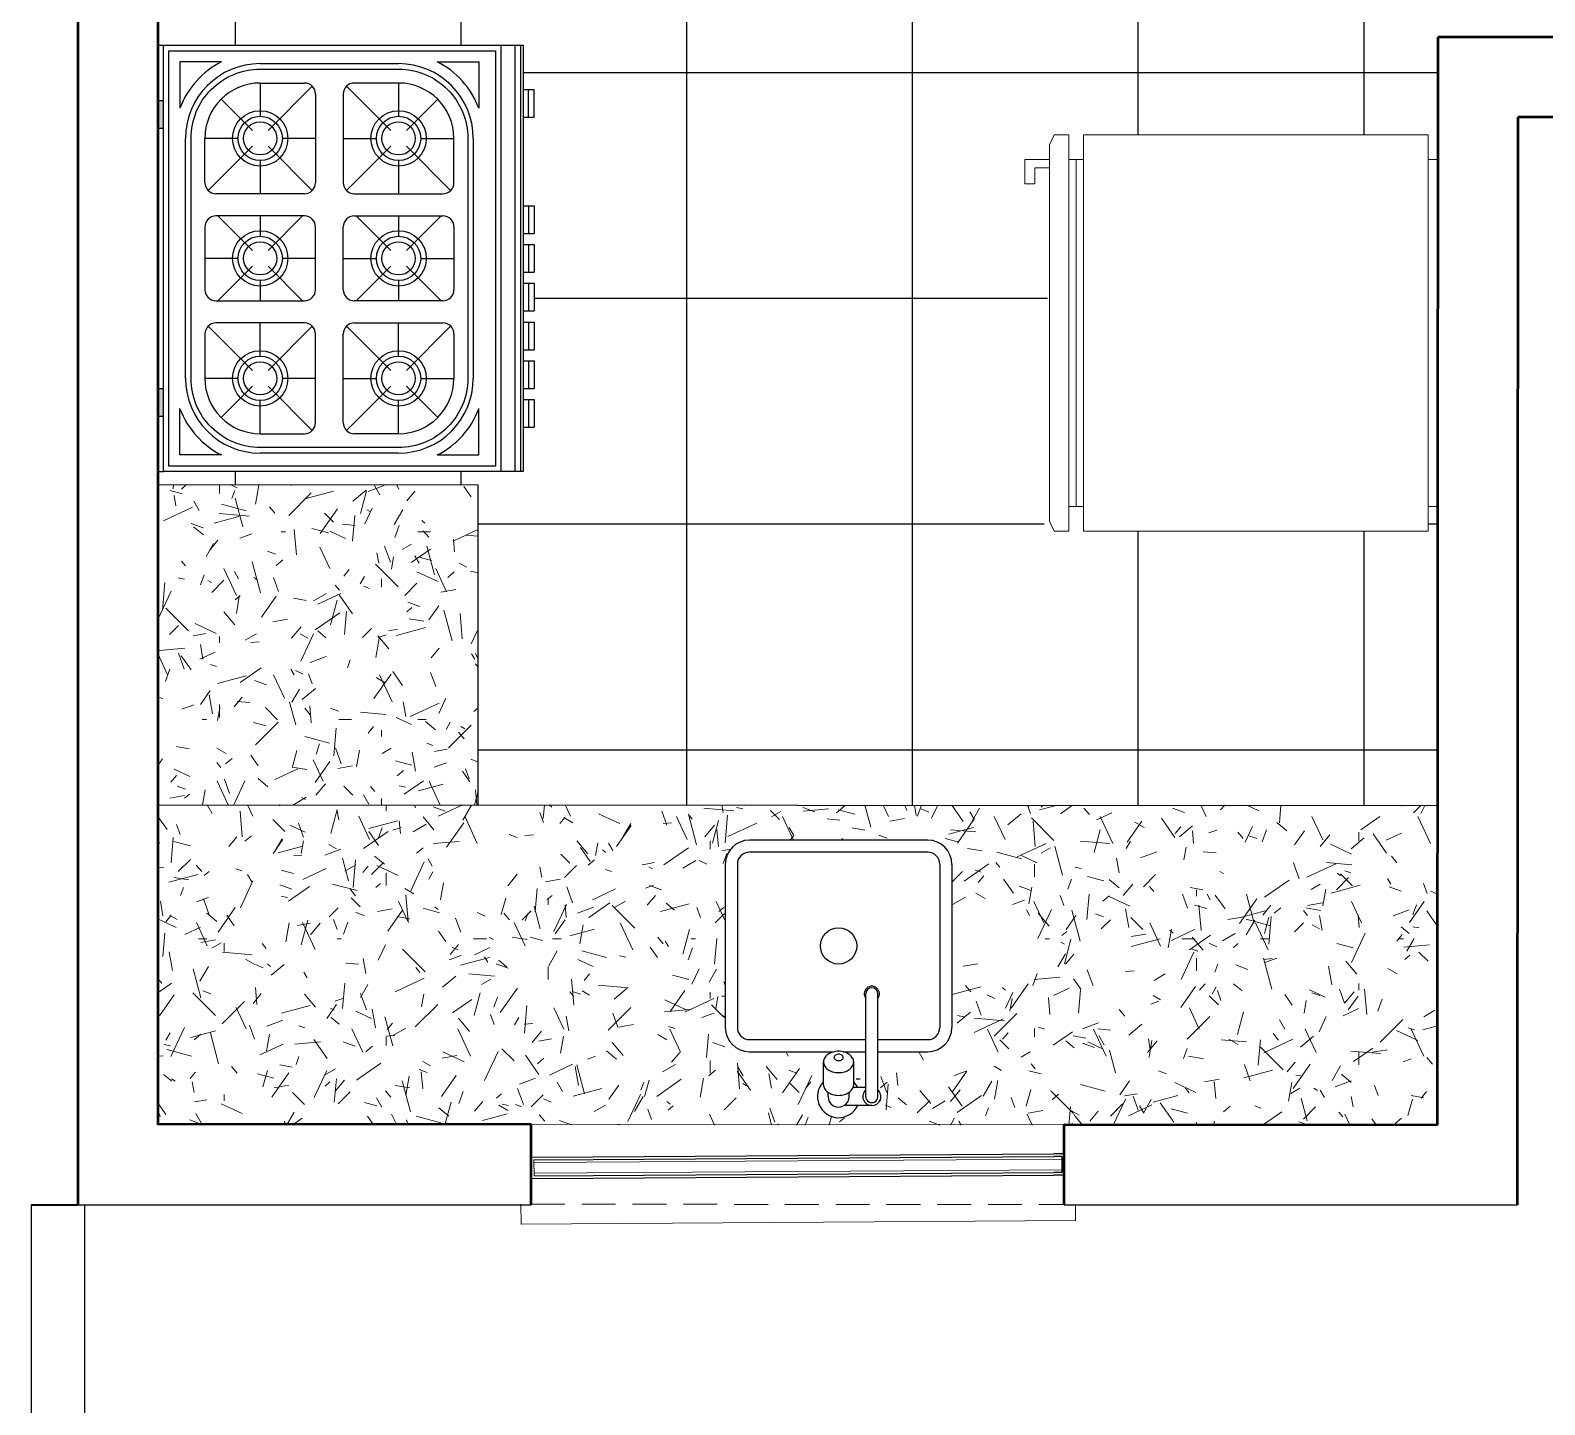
# Model space of a CAD drawing. Header units: centimetres. Extents: x -48696 to 156237, y -5617 to 29024.
# Drawn here: x -13903.2 to -13619.2, y 14265.9 to 14523.5 of the extents above; entities that cross this region are included whole.
import ezdxf

# ---------------------------------------------------------------- set-up
doc = ezdxf.new("R2010")
doc.units = ezdxf.units.CM
doc.linetypes.add('ACAD_ISO06W100', pattern=[36, 24, -3, 0, -3, 0, -3, 0, -3])
doc.linetypes.add('HIDDEN', pattern=[9.525, 6.35, -3.175])
for name, color, linetype in [('ACESSORIOS', 2, 'Continuous'), ('COZ', 3, 'Continuous'), ('COZINHA', 2, 'Continuous'), ('Hachuria - Moveis', 1, 'Continuous'), ('PAREDES', 5, 'Continuous'), ('Piso', 55, 'Continuous')]:
    doc.layers.add(name, color=color, linetype=linetype)
for name, color, linetype, lineweight in [('Corte Planta', 4, 'ACAD_ISO06W100', 40), ('Hachura', 1, 'Continuous', 9), ('Nível Fachada', 7, 'Continuous', 70), ('Parede Baixa', 5, 'Continuous', 50), ('Pilares Sub-solo', 7, 'Continuous', 70), ('Portas - Janelas', 2, 'Continuous', 20), ('Projeção Janela', 15, 'HIDDEN', 9)]:
    doc.layers.add(name, color=color, linetype=linetype, lineweight=lineweight)

# ---------------------------------------------------------------- blocks, each defined once
blk = doc.blocks.new('Pia Bancada Planta 01')
at = {"layer": 'COZ', "color": 2}
for p, q in [((0.435, 0.1875), (0.165, 0.1875)), ((0.435, 0.1675), (0.165, 0.1675)), ((0.125, 0.1475), (0.125, 0.0074)), ((0.145, 0.1475), (0.145, -0.045)), ((0.455, -0.1475), (0.455, 0.1475)), ((0.475, -0.1475), (0.475, 0.1475)), ((0.0509, 0.0175), (0.0579, 0.0175)), ((0.0705, 0.025), (0.1081, 0.025)), ((0.0359, -0.055), (0.0359, -0.0115)), ((0.0509, -0.0175), (0.0579, -0.0175)), ((0.0659, -0.045), (0.0659, -0.0241)), ((0.0705, -0.025), (0.1081, -0.025)), ((0.125, -0.0074), (0.125, -0.045)), ((0.0509, -0.045), (0.2209, -0.045)), ((0.0509, -0.065), (0.2209, -0.065)), ((0.125, -0.065), (0.125, -0.1475)), ((0.145, -0.065), (0.145, -0.1475)), ((0.435, -0.1675), (0.165, -0.1675)), ((0.435, -0.1875), (0.165, -0.1875))]:
    blk.add_line(p, q, dxfattribs=at)
blk.add_lwpolyline([(0.0705, 0.025, 0.133256), (0.0641, 0.0233, 0.106756), (0.058, 0.0177, 0.082828), (0.0543, 0.0099, 0.071352), (0.0528, 0, 0.071352), (0.0543, -0.0099, 0.082828), (0.058, -0.0177, 0.106756), (0.0641, -0.0233, 0.133256), (0.0705, -0.025, 0.133256)], format="xyb", dxfattribs=at)
for points in [[(0.1081, -0.025, 0.133256), (0.1145, -0.0233, 0.106756), (0.1206, -0.0177, 0.082828), (0.1244, -0.0099, 0.071352), (0.1258, 0, 0.071352), (0.1244, 0.0099, 0.082828), (0.1206, 0.0177, 0.106756), (0.1145, 0.0233, 0.133256), (0.1081, 0.025, 0.133256), (0.1017, 0.0233, 0.106756), (0.0956, 0.0177, 0.082828), (0.0919, 0.0099, 0.071352), (0.0904, 0, 0.071352), (0.0919, -0.0099, 0.082828), (0.0956, -0.0177, 0.106756), (0.1017, -0.0233, 0.133256)], [(0.1156, 0.0075, 0.133256), (0.1137, 0.007, 0.106756), (0.1119, 0.0053, 0.082828), (0.1107, 0.003, 0.071352), (0.1103, 0, 0.071352), (0.1107, -0.003, 0.082828), (0.1119, -0.0053, 0.106756), (0.1137, -0.007, 0.133256), (0.1156, -0.0075, 0.133256), (0.1175, -0.007, 0.106756), (0.1194, -0.0053, 0.082828), (0.1205, -0.003, 0.071352), (0.1209, 0, 0.071352), (0.1205, 0.003, 0.082828), (0.1194, 0.0053, 0.106756), (0.1175, 0.007, 0.133256)]]:
    blk.add_lwpolyline(points, format="xyb", close=True, dxfattribs=at)
blk.add_circle((0.3, 0), 0.03, dxfattribs=at)
for centre, radius, start, end in [((0.165, 0.1475), 0.04, 90, 180), ((0.435, 0.1475), 0.04, 0, 90), ((0.165, 0.1475), 0.02, 90, 180), ((0.435, 0.1475), 0.02, 0, 90), ((0.0509, 0), 0.035, 45.5847, 244.6231), ((0.0509, 0), 0.0175, 90, 204.62), ((0.0259, -0.0115), 0.01, 0, 24.62), ((0.0509, 0), 0.0175, 211.0027, 270), ((0.0509, 0), 0.035, 295.3769, 314.4153), ((0.0509, -0.055), 0.015, 41.8103, 318.1897), ((0.0509, -0.055), 0.01, 90.0002, 270.0002), ((0.2209, -0.055), 0.0125, 233.1301, 126.8699), ((0.2209, -0.055), 0.01, 270.0001, 90.0001), ((0.165, -0.1475), 0.04, 180, 270), ((0.165, -0.1475), 0.02, 180, 270), ((0.435, -0.1475), 0.04, 270, 0), ((0.435, -0.1475), 0.02, 270, 360)]:
    blk.add_arc(centre, radius, start, end, dxfattribs=at)
blk = doc.blocks.new('6-PL')
at = {"layer": 'COZINHA'}
h = blk.add_hatch(color=1, dxfattribs=at)
h.dxf.hatch_style = 1
h.paths.add_polyline_path([(-69, -3), (-69, -4), (-64, -4), (-64, -3)])
h.paths.add_polyline_path([(-17, -3), (-17, -4), (-12, -4), (-12, -3)])
at = {"layer": 'COZINHA', "color": 15}
for p, q in [((-79, -3), (-69, -3)), ((-79, -3), (-79, -4)), ((-64, -3), (-17, -3)), ((-12, -3), (-2, -3)), ((-2, -3), (-2, -4)), ((-76, -7), (-67.64, -7)), ((-76, -14.51), (-76, -7)), ((-5, -7), (-13.36, -7)), ((-5, -14.51), (-5, -7)), ((-76, -53.49), (-76, -61)), ((-5, -53.49), (-5, -61)), ((-76, -61), (-67.64, -61)), ((-5, -61), (-13.36, -61)), ((-2, -67.5), (-79, -67.5)), ((-2, -68.5), (-79, -68.5))]:
    blk.add_line(p, q, dxfattribs=at)
at = {"layer": 'COZINHA', "color": 1}
for p, q in [((-79, -4), (-2, -4)), ((-78, -5), (-3, -5)), ((-78, -64), (-78, -5)), ((-69, -3), (-64, -3)), ((-69, -3), (-69, -4)), ((-64, -3), (-64, -4)), ((-17, -3), (-12, -3)), ((-17, -3), (-17, -4)), ((-12, -3), (-12, -4)), ((-3, -5), (-3, -64)), ((-62.17, -8), (-18.83, -8)), ((-62.17, -17.5), (-62.17, -11.5)), ((-54.17, -11.5), (-62.17, -11.5)), ((-60.75, -20.09), (-52.75, -12.09)), ((-52.17, -29.5), (-52.17, -13.5)), ((-48.17, -13.5), (-48.17, -29.5)), ((-34.83, -11.5), (-46.17, -11.5)), ((-40.5, -17.5), (-40.5, -11.5)), ((-32.83, -29.5), (-32.83, -13.5)), ((-28.83, -29.5), (-28.83, -13.5)), ((-20.25, -20.09), (-28.25, -12.09)), ((-26.83, -11.5), (-18.83, -11.5)), ((-18.83, -17.5), (-18.83, -11.5)), ((-63.58, -20.09), (-69.24, -14.43)), ((-48.17, -13.83), (-41.91, -20.09)), ((-32.83, -13.83), (-39.09, -20.09)), ((-17.42, -20.09), (-11.76, -14.43)), ((-75.67, -46.5), (-75.67, -21.5)), ((-72.17, -21.5), (-72.17, -29.5)), ((-72.17, -21.5), (-66.17, -21.5)), ((-58.17, -21.5), (-52.17, -21.5)), ((-44.5, -21.5), (-48.17, -21.5)), ((-32.83, -21.5), (-36.5, -21.5)), ((-22.83, -21.5), (-28.83, -21.5)), ((-8.83, -21.5), (-14.83, -21.5)), ((-8.83, -21.5), (-8.83, -29.5)), ((-5.33, -21.5), (-5.33, -46.5)), ((-71.58, -30.91), (-63.58, -22.91)), ((-52.75, -30.91), (-60.75, -22.91)), ((-48.17, -29.17), (-41.91, -22.91)), ((-32.83, -29.17), (-39.09, -22.91)), ((-28.25, -30.91), (-20.25, -22.91)), ((-9.42, -30.91), (-17.42, -22.91)), ((-62.17, -31.5), (-62.17, -25.5)), ((-40.5, -31.5), (-40.5, -25.5)), ((-18.83, -31.5), (-18.83, -25.5)), ((-70.17, -31.5), (-54.17, -31.5)), ((-46.17, -31.5), (-34.83, -31.5)), ((-10.83, -31.5), (-26.83, -31.5)), ((-71.58, -37.09), (-63.58, -45.09)), ((-70.17, -36.5), (-54.17, -36.5)), ((-62.17, -36.5), (-62.17, -42.5)), ((-52.75, -37.09), (-60.75, -45.09)), ((-46.17, -36.5), (-34.83, -36.5)), ((-40.5, -36.5), (-40.5, -42.5)), ((-28.25, -37.09), (-20.25, -45.09)), ((-10.83, -36.5), (-26.83, -36.5)), ((-18.83, -36.5), (-18.83, -42.5)), ((-9.42, -37.09), (-17.42, -45.09)), ((-72.17, -46.5), (-72.17, -38.5)), ((-52.17, -38.5), (-52.17, -54.5)), ((-48.17, -54.5), (-48.17, -38.5)), ((-48.17, -38.83), (-41.91, -45.09)), ((-32.83, -38.83), (-39.09, -45.09)), ((-32.83, -38.5), (-32.83, -54.5)), ((-28.83, -38.5), (-28.83, -54.5)), ((-8.83, -46.5), (-8.83, -38.5)), ((-72.17, -46.5), (-66.17, -46.5)), ((-58.17, -46.5), (-52.17, -46.5)), ((-44.5, -46.5), (-48.17, -46.5)), ((-32.83, -46.5), (-36.5, -46.5)), ((-22.83, -46.5), (-28.83, -46.5)), ((-8.83, -46.5), (-14.83, -46.5)), ((-63.58, -47.91), (-69.24, -53.57)), ((-60.75, -47.91), (-52.75, -55.91)), ((-48.17, -54.17), (-41.91, -47.91)), ((-32.83, -54.17), (-39.09, -47.91)), ((-20.25, -47.91), (-28.25, -55.91)), ((-17.42, -47.91), (-11.76, -53.57)), ((-62.17, -50.5), (-62.17, -56.5)), ((-40.5, -50.5), (-40.5, -56.5)), ((-18.83, -50.5), (-18.83, -56.5)), ((-54.17, -56.5), (-62.17, -56.5)), ((-34.83, -56.5), (-46.17, -56.5)), ((-26.83, -56.5), (-18.83, -56.5)), ((-18.83, -60), (-62.17, -60)), ((-3, -64), (-78, -64)), ((-66, -70), (-71, -70)), ((-59, -70), (-64, -70)), ((-52, -70), (-57, -70)), ((-45, -70), (-50, -70)), ((-38, -70), (-43, -70)), ((-31, -70), (-36, -70)), ((-15, -70), (-10, -70))]:
    blk.add_line(p, q, dxfattribs=at)
at = {"layer": 'COZINHA', "color": 2}
for p, q in [((-79, -69), (-79, -4)), ((-2, -4), (-2, -69)), ((-2, -65), (-79, -65)), ((-2, -69), (-79, -69)), ((-71, -69), (-71, -71)), ((-66, -71), (-71, -71)), ((-66, -69), (-66, -71)), ((-64, -69), (-64, -71)), ((-64, -69), (-64, -71)), ((-59, -71), (-64, -71)), ((-59, -69), (-59, -71)), ((-57, -69), (-57, -71)), ((-52, -71), (-57, -71)), ((-52, -69), (-52, -71)), ((-50, -69), (-50, -71)), ((-45, -71), (-50, -71)), ((-45, -69), (-45, -71)), ((-43, -69), (-43, -71)), ((-38, -71), (-43, -71)), ((-38, -69), (-38, -71)), ((-36, -69), (-36, -71)), ((-31, -71), (-36, -71)), ((-31, -69), (-31, -71)), ((-15, -69), (-15, -71)), ((-15, -71), (-10, -71)), ((-10, -69), (-10, -71))]:
    blk.add_line(p, q, dxfattribs=at)
at = {"layer": 'COZINHA', "color": 15}
blk.add_lwpolyline([(-62.17, -59, -0.414214), (-74.67, -46.5), (-74.67, -21.5, -0.414214), (-62.17, -9), (-18.83, -9, -0.414214), (-6.33, -21.5), (-6.33, -46.5, -0.414214), (-18.83, -59)], format="xyb", close=True, dxfattribs=at)
for centre in [(-62.17, -21.5), (-40.5, -21.5), (-18.83, -21.5), (-62.17, -46.5), (-40.5, -46.5), (-18.83, -46.5)]:
    blk.add_circle(centre, 5, dxfattribs=at)
at = {"layer": 'COZINHA', "color": 1}
for centre, radius in [((-62.17, -21.5), 4), ((-62.17, -21.5), 3), ((-40.5, -21.5), 4), ((-40.5, -21.5), 3), ((-18.83, -21.5), 4), ((-18.83, -21.5), 3), ((-62.17, -46.5), 4), ((-62.17, -46.5), 3), ((-40.5, -46.5), 4), ((-40.5, -46.5), 3), ((-18.83, -46.5), 4), ((-18.83, -46.5), 3)]:
    blk.add_circle(centre, radius, dxfattribs=at)
at = {"layer": 'COZINHA', "color": 15}
for centre, start, end in [((-62.17, -21.5), 110.6935, 153.1857), ((-18.83, -21.5), 26.8143, 69.3065), ((-62.17, -46.5), 206.8143, 249.3065), ((-18.83, -46.5), 290.6935, 333.1857)]:
    blk.add_arc(centre, 15.5, start, end, dxfattribs=at)
at = {"layer": 'COZINHA', "color": 1}
for centre, radius, start, end in [((-62.17, -21.5), 13.5, 90, 180), ((-18.83, -21.5), 13.5, 0, 90), ((-62.17, -21.5), 10, 90, 180), ((-54.17, -13.5), 2, 0, 90), ((-46.17, -13.5), 2, 90, 180), ((-34.83, -13.5), 2, 0, 90), ((-26.83, -13.5), 2, 90, 180), ((-18.83, -21.5), 10, 0, 90), ((-70.17, -29.5), 2, 180, 270), ((-54.17, -29.5), 2, 270, 0), ((-46.17, -29.5), 2, 180, 270), ((-34.83, -29.5), 2, 270, 0), ((-26.83, -29.5), 2, 180, 270), ((-10.83, -29.5), 2, 270, 0), ((-70.17, -38.5), 2, 90, 180), ((-54.17, -38.5), 2, 0, 90), ((-46.17, -38.5), 2, 90, 180), ((-34.83, -38.5), 2, 0, 90), ((-26.83, -38.5), 2, 90, 180), ((-10.83, -38.5), 2, 0, 90), ((-62.17, -46.5), 13.5, 180, 270), ((-62.17, -46.5), 10, 180, 270), ((-18.83, -46.5), 13.5, 270, 0), ((-18.83, -46.5), 10, 270, 0), ((-54.17, -54.5), 2, 270, 0), ((-46.17, -54.5), 2, 180, 270), ((-34.83, -54.5), 2, 270, 0), ((-26.83, -54.5), 2, 180, 270)]:
    blk.add_arc(centre, radius, start, end, dxfattribs=at)
blk = doc.blocks.new('Fogão 6 Planta 04')
at = {"layer": 'PAREDES', "xscale": -1}
blk.add_blockref('6-PL', (340.76, 314.37), dxfattribs=at)
blk = doc.blocks.new('gel')
at = {"layer": 'Hachura'}
for p, q in [((33132.79, 7050.49), (33203.79, 7050.49)), ((33132.79, 7050.49), (33132.79, 7048.49)), ((33203.79, 7050.49), (33203.79, 7048.49)), ((33208.79, 7048.49), (33127.79, 7048.49)), ((33127.79, 7048.49), (33127.79, 6977.99)), ((33208.79, 7039.49), (33208.79, 7048.49)), ((33208.79, 6977.99), (33208.79, 7039.49)), ((33127.79, 6977.99), (33132.79, 6977.99)), ((33132.79, 6977.99), (33203.79, 6977.99)), ((33132.79, 6977.99), (33132.79, 6974.99)), ((33203.79, 6977.99), (33208.79, 6977.99)), ((33203.79, 6977.99), (33203.79, 6974.99)), ((33127.79, 6971.99), (33127.79, 6974.99)), ((33127.79, 6974.99), (33208.79, 6974.99)), ((33132.79, 6976.49), (33203.79, 6976.49)), ((33208.79, 6974.99), (33208.79, 6971.99)), ((33127.79, 6971.99), (33129.79, 6970.99)), ((33206.79, 6970.99), (33208.79, 6971.99)), ((33206.79, 6970.99), (33129.79, 6970.99)), ((33134.51, 6970.99), (33134.51, 6967.99)), ((33132.79, 6965.99), (33137.79, 6965.99)), ((33137.79, 6967.99), (33134.51, 6967.99)), ((33137.79, 6967.99), (33137.79, 6965.99))]:
    blk.add_line(p, q, dxfattribs=at)
blk.add_lwpolyline([(33132.81, 6970.99), (33132.79, 6968.99), (33132.79, 6965.99)], dxfattribs=at)

msp = doc.modelspace()

# ---------------------------------------------------------------- hatches: boundary and pattern name
h = msp.add_hatch()
h.set_pattern_fill('GRASS2', color=74, scale=15, pattern_type=2)
h.set_pattern_definition([(360, (-3697.632, 2797.477), (15, 15), [2.25, -0.45, 0.6, -0.45, 2.25, -9]), (360, (-3698.382, 2797.927), (15, 15), [1.5, -1.125, 2.25, -1.125, 1.5, -7.5]), (360, (-3693.132, 2803.927), (15, 15), [1.875, -0.75, 1.875, -10.5]), (360, (-3700.632, 2806.927), (15, 15), [0.75, -1.5, 0.75, -12]), (90, (-3699.132, 2806.927), (-15, 15), [1.35, -13.65]), (90, (-3694.632, 2797.927), (-15, 15), [1.5, -13.5]), (90, (-3690.882, 2803.927), (-15, 15), [1.5, -13.5]), (45, (-3692.682, 2797.777), (5e-15, 15), [1.5, -19.713203]), (135, (-3696.582, 2797.777), (-15, 5e-15), [1.5, -19.713203]), (63.43495, (-3693.132, 2797.8524), (8e-10, 15), [1.5, -32.04102]), (75.963757, (-3693.882, 2797.9274), (5e-10, 15), [1.5, -60.346584]), (75.963757, (-3690.132, 2803.9274), (5e-10, 15), [1.2, -60.646584]), (75.963757, (-3698.832, 2806.9274), (5e-10, 15), [1.05, -60.796584]), (104.036243, (-3695.382, 2797.9274), (-5e-10, 15), [1.5, -60.346584]), (104.036243, (-3691.632, 2803.9274), (-5e-10, 15), [1.2, -60.646584]), (104.036243, (-3699.432, 2806.9274), (-5e-10, 15), [1.05, -60.796584]), (116.56505, (-3696.132, 2797.8524), (-6e-09, 15), [1.5, -32.041002])])
h.paths.add_polyline_path([(-13746.54994, 14332.03195), (-13749.33344, 14332.03195), (-13749.33344, 14331.26707), (-13748.45005, 14330.80862), (-13748.45005, 14329.39108), (-13748.45005, 14325.97761, -0.047372104), (-13748.06603, 14325.33344), (-13746.54994, 14325.33344)])
at = {"layer": 'Hachura', "transparency": 33554687}
h = msp.add_hatch(dxfattribs=at)
h.set_pattern_fill('TEXTURED', color=55, scale=40, angle=270, pattern_type=2)
h.set_pattern_definition([(270, (2791.394, 2633.483), (30.4, -17.6), [1.6, -26.8, 1.2, -11.6, 2.4, -28.4]), (275, (2805.794, 2651.483), (31.09103, -15.750172), [3.2, -26.8, 2.4, -11.6, 4.8, -28.4]), (280, (2807.794, 2641.083), (38.045905, -10.75682), [2.8, -6.8, 3.6, -21.2, 2, -26.4]), (285, (2811.394, 2648.283), (35.95474, -9.00093), [5.6, -6.8, 6, -21.2, 4.4, -26.4]), (290, (2794.994, 2645.083), (29.4635, -17.796127), [3.2, -22, 2.8, -16.4, 2, -12.8]), (295, (2789.394, 2639.483), (29.161135, -19.944628), [4.4, -22, 5.6, -16.4, 4.8, -12.8]), (300, (2792.594, 2633.483), (33.873582, 2.929234), [2, -13.2, 1.6, -19.6, 1.2, -26]), (305, (2778.194, 2651.483), (39.68401, -2.976477), [4.4, -13.2, 3.2, -19.6, 2.4, -26]), (310, (2801.394, 2644.683), (28.84938, -4.511456), [1.6, -17.6, 1.2, -11.2, 3.2, -20.4]), (315, (2786.994, 2644.683), (39.315137, 8.20244), [3.2, -17.6, 2.4, -11.2, 6, -20.4]), (320, (2786.994, 2638.683), (31.431133, 10.699715), [0.8, -14.8, 2, -24.4, 2.4, -12.4]), (330, (2789.794, 2637.483), (29.827688, 13.26307), [2, -16.4, 0.8, -19.2, 1.6, -14.8]), (335, (2789.794, 2651.883), (41.609064, 9.726552), [4.4, -16.4, 1.6, -19.2, 3.2, -14.8]), (340, (2784.994, 2641.883), (28.744913, 14.652303), [1.2, -7.6, 2.4, -12.8, 1.6, -17.6]), (345, (2781.394, 2656.283), (31.08549, 31.01116), [2.4, -7.6, 4.8, -12.8, 3.2, -17.6]), (350, (2808.594, 2639.883), (21.962593, 27.808713), [2.8, -17.6, 1.2, -20.8, 2.4, -19.6]), (355, (2779.794, 2636.283), (19.76909, 33.20336), [5.6, -17.6, 2.4, -20.8, 4.8, -19.6]), (360, (2791.394, 2637.483), (14.8, 35.2), [2.4, -12.4, 1.6, -24.4, 0.8, -24.8]), (5, (2805.794, 2651.883), (26.021003, 37.611), [4.8, -12.4, 1.6, -24.4, 1.6, -24.8]), (10, (2803.794, 2643.883), (19.352705, 33.06286), [2.8, -15.6, 2.4, -12.8, 2.8, -29.2]), (15, (2810.994, 2636.683), (16.397444, 34.623746), [5.6, -15.6, 4.8, -12.8, 5.6, -29.2]), (20, (2780.994, 2646.683), (10.892152, 32.058712), [3.2, -10.4, 1.6, -21.2, 2.4, -23.2]), (25, (2780.994, 2625.083), (8.056603, 32.886033), [6, -10.4, 3.2, -21.2, 4.8, -23.2]), (30, (2785.794, 2657.483), (3.79897, 38.219993), [2, -26.8, 2.4, -12.4, 2.8, -16.4]), (35, (2789.394, 2653.883), (1.337493, 43.41948), [4.4, -26.8, 4.8, -12.4, 5.6, -16.4]), (40, (2776.994, 2648.683), (9.502144, 37.21437), [1.2, -8.8, 1.6, -17.2, 3.2, -22.4]), (45, (2780.594, 2645.083), (6.22254, 42.992092), [2.4, -8.8, 3.2, -17.2, 6, -22.4]), (50, (2808.994, 2660.683), (-4.560758, 29.412914), [2.4, -14.4, 2.8, -12.4, 1.6, -16.8]), (55, (2783.794, 2644.683), (-10.055855, 30.968367), [4.8, -14.4, 5.6, -12.4, 3.2, -16.8]), (60, (2774.594, 2627.483), (-16.1023, 27.309996), [1.6, -11.2, 3.2, -24.8, 2.8, -22.8]), (65, (2796.594, 2631.083), (-13.856973, 35.59079), [3.2, -11.2, 6, -24.8, 5.6, -22.8]), (70, (2796.994, 2653.883), (-21.65716, 31.720143), [2.4, -16.8, 2, -15.2, 1.6, -24.4]), (75, (2782.594, 2657.483), (-26.884924, 34.120974), [4.8, -16.8, 4.4, -15.2, 3.2, -24.4]), (80, (2787.394, 2651.483), (-22.549755, 28.75254), [3.6, -13.2, 2.4, -18, 3.2, -17.6]), (85, (2805.394, 2633.483), (-32.1425, 27.30531), [4.4, -13.2, 4.8, -18, 5.2, -17.6])])
h.paths.add_polyline_path([(-13879.32762, 14378.35103), (-13819.32763, 14378.31604), (-13819.29263, 14438.31603), (-13879.32762, 14438.35104)])
h = msp.add_hatch(dxfattribs=at)
h.set_pattern_fill('TEXTURED', color=55, scale=40, angle=270, pattern_type=2)
h.set_pattern_definition([(270, (-3682.932, 2768.377), (30.4, -17.6), [1.6, -26.8, 1.2, -11.6, 2.4, -28.4]), (275, (-3668.532, 2786.377), (31.09103, -15.75017), [3.2, -26.8, 2.4, -11.6, 4.8, -28.4]), (280, (-3666.532, 2775.977), (38.045905, -10.75682), [2.8, -6.8, 3.6, -21.2, 2, -26.4]), (285, (-3662.932, 2783.177), (35.95474, -9.00093), [5.6, -6.8, 6, -21.2, 4.4, -26.4]), (290, (-3679.332, 2779.977), (29.4635, -17.796127), [3.2, -22, 2.8, -16.4, 2, -12.8]), (295, (-3684.932, 2774.377), (29.161135, -19.944628), [4.4, -22, 5.6, -16.4, 4.8, -12.8]), (300, (-3681.732, 2768.377), (33.87358, 2.929234), [2, -13.2, 1.6, -19.6, 1.2, -26]), (305, (-3696.132, 2786.377), (39.68401, -2.97648), [4.4, -13.2, 3.2, -19.6, 2.4, -26]), (310, (-3672.932, 2779.577), (28.84938, -4.511456), [1.6, -17.6, 1.2, -11.2, 3.2, -20.4]), (315, (-3687.332, 2779.577), (39.31514, 8.20244), [3.2, -17.6, 2.4, -11.2, 6, -20.4]), (320, (-3687.332, 2773.577), (31.43113, 10.699715), [0.8, -14.8, 2, -24.4, 2.4, -12.4]), (330, (-3684.532, 2772.377), (29.82769, 13.26307), [2, -16.4, 0.8, -19.2, 1.6, -14.8]), (335, (-3684.532, 2786.777), (41.609064, 9.72655), [4.4, -16.4, 1.6, -19.2, 3.2, -14.8]), (340, (-3689.332, 2776.777), (28.744913, 14.652303), [1.2, -7.6, 2.4, -12.8, 1.6, -17.6]), (345, (-3692.932, 2791.177), (31.08549, 31.01116), [2.4, -7.6, 4.8, -12.8, 3.2, -17.6]), (350, (-3665.732, 2774.777), (21.962593, 27.80871), [2.8, -17.6, 1.2, -20.8, 2.4, -19.6]), (355, (-3694.532, 2771.177), (19.76909, 33.20336), [5.6, -17.6, 2.4, -20.8, 4.8, -19.6]), (360, (-3682.932, 2772.377), (14.8, 35.2), [2.4, -12.4, 1.6, -24.4, 0.8, -24.8]), (5, (-3668.532, 2786.777), (26.021, 37.611), [4.8, -12.4, 1.6, -24.4, 1.6, -24.8]), (10, (-3670.532, 2778.777), (19.352705, 33.06286), [2.8, -15.6, 2.4, -12.8, 2.8, -29.2]), (15, (-3663.332, 2771.577), (16.397444, 34.623746), [5.6, -15.6, 4.8, -12.8, 5.6, -29.2]), (20, (-3693.332, 2781.577), (10.89215, 32.05871), [3.2, -10.4, 1.6, -21.2, 2.4, -23.2]), (25, (-3693.332, 2759.977), (8.056603, 32.886033), [6, -10.4, 3.2, -21.2, 4.8, -23.2]), (30, (-3688.532, 2792.377), (3.79897, 38.21999), [2, -26.8, 2.4, -12.4, 2.8, -16.4]), (35, (-3684.932, 2788.777), (1.33749, 43.41948), [4.4, -26.8, 4.8, -12.4, 5.6, -16.4]), (40, (-3697.332, 2783.577), (9.502144, 37.21437), [1.2, -8.8, 1.6, -17.2, 3.2, -22.4]), (45, (-3693.732, 2779.977), (6.22254, 42.992092), [2.4, -8.8, 3.2, -17.2, 6, -22.4]), (50, (-3665.332, 2795.577), (-4.56076, 29.412914), [2.4, -14.4, 2.8, -12.4, 1.6, -16.8]), (55, (-3690.532, 2779.577), (-10.055855, 30.968367), [4.8, -14.4, 5.6, -12.4, 3.2, -16.8]), (60, (-3699.732, 2762.377), (-16.1023, 27.309996), [1.6, -11.2, 3.2, -24.8, 2.8, -22.8]), (65, (-3677.732, 2765.977), (-13.856973, 35.59079), [3.2, -11.2, 6, -24.8, 5.6, -22.8]), (70, (-3677.332, 2788.777), (-21.65716, 31.720143), [2.4, -16.8, 2, -15.2, 1.6, -24.4]), (75, (-3691.732, 2792.377), (-26.88492, 34.120974), [4.8, -16.8, 4.4, -15.2, 3.2, -24.4]), (80, (-3686.932, 2786.377), (-22.549755, 28.75254), [3.6, -13.2, 2.4, -18, 3.2, -17.6]), (85, (-3668.932, 2768.377), (-32.1425, 27.30531), [4.4, -13.2, 4.8, -18, 5.2, -17.6])])
h.paths.add_polyline_path([(-13730.39994, 14336.56529, -0.414213562), (-13734.93328, 14332.03195), (-13744.28328, 14332.03195), (-13744.28328, 14324.90054, -0.688500258), (-13745.41661, 14321.93344), (-13748.06603, 14321.93344, -1.181648871), (-13754.48328, 14326.40953), (-13754.48328, 14330.11875, -0.133256151), (-13754.28584, 14330.84641, -0.10675627), (-13753.65341, 14331.53541, -0.08282753), (-13752.77238, 14331.96122, -0.017976758), (-13752.49418, 14332.03195), (-13768.36661, 14332.03195, -0.414213562), (-13772.89994, 14336.56529), (-13772.89994, 14367.16529, -0.414213562), (-13768.36661, 14371.69862), (-13734.93328, 14371.69862, -0.414213562), (-13730.39994, 14367.16529)], flags=16)
h.paths.add_polyline_path([(-13746.54994, 14325.33344), (-13748.91534, 14325.33344, 0.093395814), (-13748.81661, 14325.85739), (-13748.81661, 14326.40953, -0.035749085), (-13748.45005, 14325.97761), (-13748.45005, 14329.39108), (-13748.45005, 14330.80862), (-13749.33344, 14331.26707), (-13749.33344, 14332.03195), (-13746.54994, 14332.03195)], flags=0)
h.paths.add_polyline_path([(-13755.04994, 14351.86529, -1), (-13748.24994, 14351.86529, -1)], flags=0)
h.paths.add_polyline_path([(-13750.85917, 14331.18705, -0.133256151), (-13750.79994, 14330.96875, -0.133256151), (-13750.85917, 14330.75045, -0.10675627), (-13751.0489, 14330.54375, -0.08282753), (-13751.31321, 14330.41601, -0.071351749), (-13751.64994, 14330.36771, -0.106526581), (-13752.14177, 14330.48113, -0.155010419), (-13752.44071, 14330.75045, -0.133256151), (-13752.49994, 14330.96875, -0.133256151), (-13752.44071, 14331.18705, -0.10675627), (-13752.25098, 14331.39375, -0.08282753), (-13751.98667, 14331.52149, -0.071351749), (-13751.64994, 14331.56979, -0.106526581), (-13751.15812, 14331.45637, -0.155010419)], flags=0)
h.paths.add_polyline_path([(-13639.32762, 14378.21105), (-13699.21452, 14378.24598), (-13699.21452, 14318.38224), (-13639.32762, 14318.34731)])
h.paths.add_polyline_path([(-13699.21452, 14378.24598), (-13879.32762, 14378.35103), (-13879.32762, 14318.35102), (-13796.04762, 14318.30245), (-13699.21452, 14318.24597)])
at = {"layer": 'Piso'}
h = msp.add_hatch(dxfattribs=at)
h.set_pattern_fill('ANSI37', color=256, scale=13.333333, angle=45)
h.set_pattern_definition([(90, (2772.194, 2662.283), (-42.33333, 2e-14), []), (180, (2772.194, 2662.283), (-2e-14, -42.33333), [])])
edge = h.paths.add_edge_path()
edge.add_line((-13879.32762, 14658.35256), (-13879.32762, 14520.7274))
edge.add_line((-13879.32762, 14520.7274), (-13810.81962, 14520.7274))
edge.add_line((-13810.81962, 14520.7274), (-13810.81962, 14512.4234))
edge.add_line((-13810.81962, 14512.4234), (-13808.74362, 14512.4234))
edge.add_line((-13808.74362, 14512.4234), (-13808.74362, 14449.1054))
edge.add_line((-13808.74362, 14449.1054), (-13810.81962, 14449.1054))
edge.add_line((-13810.81962, 14449.1054), (-13810.81962, 14440.8014))
edge.add_line((-13810.81962, 14440.8014), (-13879.32762, 14440.8014))
edge.add_line((-13879.32762, 14440.8014), (-13879.32905, 14438.35104))
edge.add_line((-13879.32905, 14438.35104), (-13819.29263, 14438.31603))
edge.add_line((-13819.29263, 14438.31603), (-13819.32763, 14378.31604))
edge.add_line((-13819.32763, 14378.31604), (-13639.29264, 14378.31604))
edge.add_line((-13639.29264, 14378.31604), (-13639.29264, 14434.2311))
edge.add_line((-13639.29264, 14434.2311), (-13641.0723, 14434.2311))
edge.add_line((-13641.0723, 14434.2311), (-13641.0723, 14429.64777))
edge.add_line((-13641.0723, 14429.64777), (-13713.12781, 14429.64777))
edge.add_line((-13713.12781, 14429.64777), (-13712.11397, 14497.74254))
edge.add_line((-13712.11397, 14497.74254), (-13714.86397, 14497.74254))
edge.add_line((-13714.86397, 14497.74254), (-13714.86397, 14494.7311))
edge.add_line((-13714.86397, 14494.7311), (-13716.6973, 14494.7311))
edge.add_line((-13716.6973, 14494.7311), (-13716.6973, 14499.31444))
edge.add_line((-13716.6973, 14499.31444), (-13712.11397, 14499.31444))
edge.add_line((-13712.11397, 14499.31444), (-13712.11397, 14503.89777))
edge.add_line((-13712.11397, 14503.89777), (-13639.20867, 14503.89777))
edge.add_line((-13639.20867, 14503.89777), (-13639.20867, 14657.98709))
edge.add_line((-13639.20867, 14657.98709), (-13879.29809, 14658.35254))

# ---------------------------------------------------------------- linework, layer by layer
at = {"color": 4}
for p, q in [((-13903.04476, 14303.36115), (-13903.23922, 13969.94742)), ((-13893.04476, 14303.35531), (-13893.2334, 13979.93377))]:
    msp.add_line(p, q, dxfattribs=at)
at = {"color": 5}
for p, q in [((-13894.32762, 14303.35606), (-13809.332, 14303.35606)), ((-13709.33198, 14303.35606), (-13624.33636, 14303.35606))]:
    msp.add_line(p, q, dxfattribs=at)
at = {"layer": 'ACESSORIOS'}
for p, q in [((-13879.29262, 14438.35102), (-13819.29263, 14438.31603)), ((-13819.29263, 14438.31603), (-13819.32763, 14378.31604)), ((-13879.32762, 14378.35103), (-13639.2927, 14378.21103))]:
    msp.add_line(p, q, dxfattribs=at)
at = {"layer": 'Corte Planta'}
msp.add_line((-13903.04476, 14303.36115), (-13894.32762, 14303.36115), dxfattribs=at)
at = {"layer": 'Hachura'}
for p, q in [((-13809.30154, 14312.243), (-13807.28569, 14312.25601)), ((-13808.78243, 14311.74634), (-13807.28247, 14311.75602)), ((-13808.78243, 14311.74634), (-13808.76308, 14308.7464)), ((-13808.77921, 14311.24635), (-13709.78127, 14311.88505)), ((-13808.76631, 14309.24639), (-13709.76837, 14309.88509)), ((-13809.28701, 14308.24301), (-13807.25989, 14308.25609)), ((-13808.76308, 14308.7464), (-13807.26311, 14308.75608))]:
    msp.add_line(p, q, dxfattribs=at)
at = {"layer": 'Hachuria - Moveis'}
for p, q in [((-13709.30323, 14312.88815), (-13711.28769, 14312.87535)), ((-13709.7845, 14312.38504), (-13711.28446, 14312.37536)), ((-13709.7845, 14312.38504), (-13709.76514, 14309.3851)), ((-13709.76514, 14309.3851), (-13711.26511, 14309.37542)), ((-13709.28869, 14308.88816), (-13711.26188, 14308.87543))]:
    msp.add_line(p, q, dxfattribs=at)
at = {"layer": 'Parede Baixa'}
for p, q in [((-13894.32762, 16148.35438), (-13894.32762, 14303.35606)), ((-13879.32762, 14658.35256), (-13879.32762, 14318.34731)), ((-13639.32762, 14318.34731), (-13639.20867, 14522.28863)), ((-13639.20867, 14522.28863), (-13614.20866, 14522.29377)), ((-13624.33637, 14303.33857), (-13624.21741, 14507.29171)), ((-13624.21741, 14507.29171), (-13614.21741, 14507.29377)), ((-13809.332, 14303.35606), (-13809.3232, 14318.44647)), ((-13709.332, 14303.3269), (-13709.32321, 14318.38814))]:
    msp.add_line(p, q, dxfattribs=at)
at = {"layer": 'Parede Baixa', "color": 5}
for p, q in [((-13879.32762, 14318.4873), (-13809.3232, 14318.44647)), ((-13709.32321, 14318.38814), (-13639.32762, 14318.34731))]:
    msp.add_line(p, q, dxfattribs=at)
at = {"layer": 'Piso'}
for p, q in [((-13807.28569, 14312.25601), (-13711.28769, 14312.87535)), ((-13807.28247, 14311.75602), (-13711.28446, 14312.37536)), ((-13807.26311, 14308.75608), (-13711.26511, 14309.37542)), ((-13807.25989, 14308.25609), (-13711.26188, 14308.87543))]:
    msp.add_line(p, q, dxfattribs=at)
at = {"layer": 'Portas - Janelas'}
for p, q in [((-13809.3232, 14318.44647), (-13709.32321, 14318.38814)), ((-13811.22895, 14303.44757), (-13811.20496, 14299.73046)), ((-13707.22639, 14303.38691), (-13707.20713, 14300.40142)), ((-13707.20713, 14300.40142), (-13811.20496, 14299.73046))]:
    msp.add_line(p, q, dxfattribs=at)
at = {"layer": 'Projeção Janela'}
msp.add_line((-13809.33195, 14303.44647), (-13709.33196, 14303.38814), dxfattribs=at)

# ---------------------------------------------------------------- block references
at = {"layer": 'Nível Fachada', "xscale": 113.3333333333333, "yscale": 113.3333333333333, "zscale": 113.3333333333333, "rotation": 90}
msp.add_blockref('Pia Bancada Planta 01', (-13751.64994, 14317.86529), dxfattribs=at)
at = {"layer": 'Parede Baixa', "xscale": -1.038, "yscale": 1.038, "zscale": 1.038, "rotation": 90}
msp.add_blockref('Fogão 6 Planta 04', (-13556.12046, 14876.51498), dxfattribs=at)
at = {"layer": 'Pilares Sub-solo', "xscale": 0.9166666666666667, "yscale": 0.9166666666666667, "zscale": 0.9166666666666667, "rotation": 269.9999999999998}
msp.add_blockref('gel', (-20102.18951, 44871.03902), dxfattribs=at)

doc.saveas('drawing.dxf')
